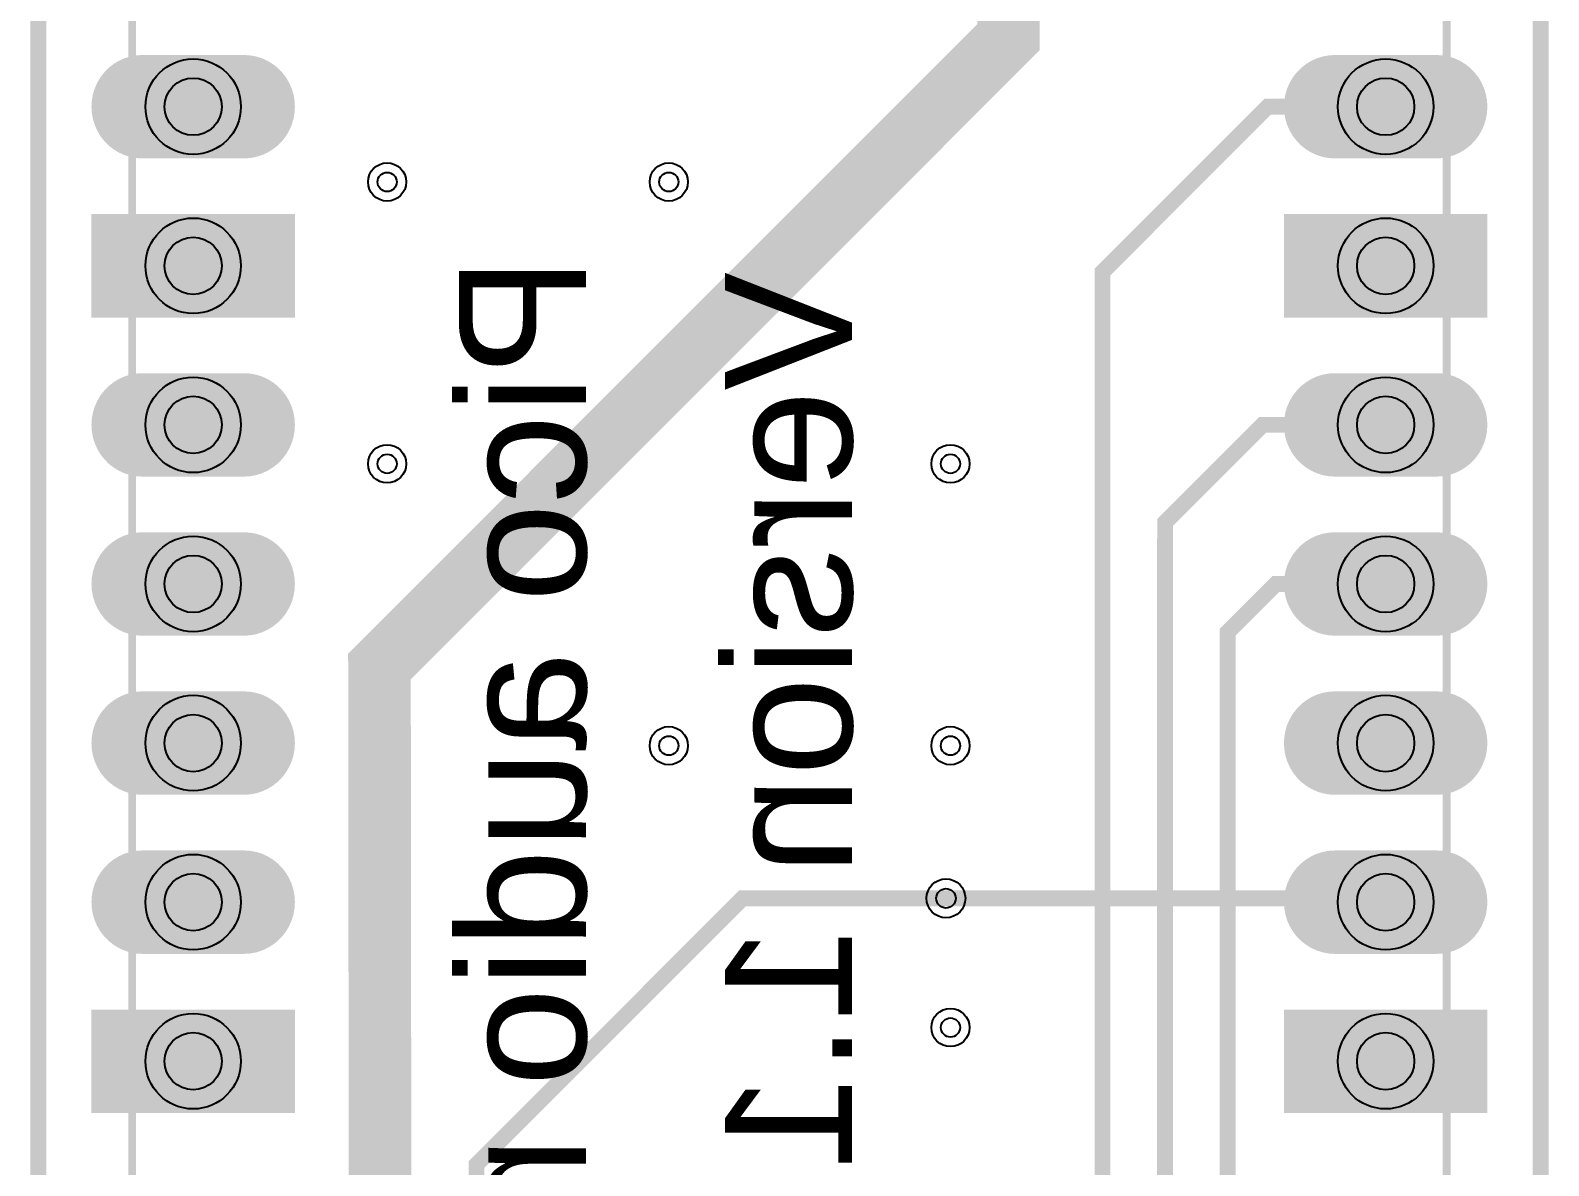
# Model space of a CAD drawing. Header units: millimetres. Extents: x -2 to 26, y -1 to 107.
# Drawn here: x -0.13 to 24.13, y 40.48 to 58.61 of the extents above; entities that cross this region are included whole.
import ezdxf

# ---------------------------------------------------------------- set-up
doc = ezdxf.new("R2010")
doc.units = ezdxf.units.MM
for name, color, linetype, true_color in [('BoardOutLine', 7, 'Continuous', 0xff00ff), ('BottomLayer', 7, 'Continuous', 0x0000ff), ('BottomSolderMaskLayer', 7, 'Continuous', 0xaa00ff), ('Hole', 7, 'Continuous', 0x222222), ('Multi-Layer', 7, 'Continuous', 0xc0c0c0), ('TopLayer', 7, 'Continuous', 0xff0000), ('TopPasteMaskLayer', 7, 'Continuous', 0x808080), ('TopSilkLayer', 7, 'Continuous', 0xffcc00), ('TopSolderMaskLayer', 7, 'Continuous', 0x800080)]:
    doc.layers.add(name, color=color, linetype=linetype, true_color=true_color)
doc.styles.get("Standard").update_dxf_attribs({"font": 'arial.ttf'})

msp = doc.modelspace()

# ---------------------------------------------------------------- hatches: boundary and pattern name
at = {"layer": 'BottomSolderMaskLayer'}
for points in [[(1.712, 57.389, 1), (3.236, 57.389, 1)], [(20.762, 57.389, 1), (22.286, 57.389, 1)], [(1.712, 54.849, 1), (3.236, 54.849, 1)], [(20.762, 54.849, 1), (22.286, 54.849, 1)], [(1.712, 52.309, 1), (3.236, 52.309, 1)], [(20.762, 52.309, 1), (22.286, 52.309, 1)], [(1.712, 49.769, 1), (3.236, 49.769, 1)], [(20.762, 49.769, 1), (22.286, 49.769, 1)], [(1.712, 47.229, 1), (3.236, 47.229, 1)], [(20.762, 47.229, 1), (22.286, 47.229, 1)], [(1.712, 44.689, 1), (3.236, 44.689, 1)], [(20.762, 44.689, 1), (22.286, 44.689, 1)], [(1.712, 42.149, 1), (3.236, 42.149, 1)], [(20.762, 42.149, 1), (22.286, 42.149, 1)]]:
    msp.add_hatch(color=256, dxfattribs=at).paths.add_polyline_path(points)
at = {"layer": 'Multi-Layer'}
for points in [[(1.712, 57.389, 1), (3.236, 57.389, 1)], [(20.762, 57.389, 1), (22.286, 57.389, 1)], [(1.712, 54.849, 1), (3.236, 54.849, 1)], [(20.762, 54.849, 1), (22.286, 54.849, 1)], [(1.712, 52.309, 1), (3.236, 52.309, 1)], [(20.762, 52.309, 1), (22.286, 52.309, 1)], [(1.712, 49.769, 1), (3.236, 49.769, 1)], [(20.762, 49.769, 1), (22.286, 49.769, 1)], [(1.712, 47.229, 1), (3.236, 47.229, 1)], [(20.762, 47.229, 1), (22.286, 47.229, 1)], [(1.712, 44.689, 1), (3.236, 44.689, 1)], [(20.762, 44.689, 1), (22.286, 44.689, 1)], [(1.712, 42.149, 1), (3.236, 42.149, 1)], [(20.762, 42.149, 1), (22.286, 42.149, 1)]]:
    msp.add_hatch(color=256, dxfattribs=at).paths.add_polyline_path(points)
at = {"layer": 'TopLayer'}
for points in [[(1.674, 56.589), (1.578, 56.595), (1.483, 56.612), (1.39, 56.641), (1.302, 56.68), (1.219, 56.731), (1.144, 56.79), (1.075, 56.858), (1.015, 56.934), (0.966, 57.017), (0.926, 57.105), (0.897, 57.197), (0.88, 57.292), (0.874, 57.389), (0.874, 57.389), (0.88, 57.485), (0.897, 57.58), (0.926, 57.673), (0.966, 57.761), (1.015, 57.843), (1.075, 57.919), (1.144, 57.988), (1.219, 58.047), (1.302, 58.097), (1.39, 58.137), (1.483, 58.166), (1.578, 58.183), (1.674, 58.189), (3.274, 58.189), (3.37, 58.183), (3.465, 58.166), (3.558, 58.137), (3.646, 58.097), (3.728, 58.047), (3.804, 57.988), (3.873, 57.919), (3.932, 57.843), (3.982, 57.761), (4.022, 57.673), (4.051, 57.58), (4.068, 57.485), (4.074, 57.389), (4.074, 57.389), (4.068, 57.292), (4.051, 57.197), (4.022, 57.105), (3.982, 57.017), (3.932, 56.934), (3.873, 56.858), (3.804, 56.79), (3.728, 56.731), (3.646, 56.68), (3.558, 56.641), (3.465, 56.612), (3.37, 56.595), (3.274, 56.589)], [(20.724, 56.589), (20.628, 56.595), (20.533, 56.612), (20.44, 56.641), (20.352, 56.68), (20.269, 56.731), (20.194, 56.79), (20.125, 56.858), (20.066, 56.934), (20.015, 57.017), (19.976, 57.105), (19.947, 57.197), (19.93, 57.292), (19.924, 57.389), (19.924, 57.389), (19.93, 57.485), (19.947, 57.58), (19.976, 57.673), (20.015, 57.761), (20.066, 57.843), (20.125, 57.919), (20.194, 57.988), (20.269, 58.047), (20.352, 58.097), (20.44, 58.137), (20.533, 58.166), (20.628, 58.183), (20.724, 58.189), (22.324, 58.189), (22.42, 58.183), (22.515, 58.166), (22.608, 58.137), (22.696, 58.097), (22.779, 58.047), (22.854, 57.988), (22.923, 57.919), (22.982, 57.843), (23.032, 57.761), (23.072, 57.673), (23.101, 57.58), (23.118, 57.485), (23.124, 57.389), (23.124, 57.389), (23.118, 57.292), (23.101, 57.197), (23.072, 57.105), (23.032, 57.017), (22.982, 56.934), (22.923, 56.858), (22.854, 56.79), (22.779, 56.731), (22.696, 56.68), (22.608, 56.641), (22.515, 56.612), (22.42, 56.595), (22.324, 56.589)], [(0.874, 54.049), (0.874, 55.649), (4.074, 55.649), (4.074, 54.049)], [(19.924, 54.049), (19.924, 55.649), (23.124, 55.649), (23.124, 54.049)], [(1.674, 51.509), (1.578, 51.515), (1.483, 51.532), (1.39, 51.561), (1.302, 51.6), (1.219, 51.65), (1.144, 51.71), (1.075, 51.778), (1.015, 51.854), (0.966, 51.937), (0.926, 52.025), (0.897, 52.117), (0.88, 52.212), (0.874, 52.309), (0.874, 52.309), (0.88, 52.405), (0.897, 52.5), (0.926, 52.593), (0.966, 52.681), (1.015, 52.763), (1.075, 52.839), (1.144, 52.908), (1.219, 52.967), (1.302, 53.017), (1.39, 53.057), (1.483, 53.086), (1.578, 53.103), (1.674, 53.109), (3.274, 53.109), (3.37, 53.103), (3.465, 53.086), (3.558, 53.057), (3.646, 53.017), (3.728, 52.967), (3.804, 52.908), (3.873, 52.839), (3.932, 52.763), (3.982, 52.681), (4.022, 52.593), (4.051, 52.5), (4.068, 52.405), (4.074, 52.309), (4.074, 52.309), (4.068, 52.212), (4.051, 52.117), (4.022, 52.025), (3.982, 51.937), (3.932, 51.854), (3.873, 51.778), (3.804, 51.71), (3.728, 51.65), (3.646, 51.6), (3.558, 51.561), (3.465, 51.532), (3.37, 51.515), (3.274, 51.509)], [(20.724, 51.509), (20.628, 51.515), (20.533, 51.532), (20.44, 51.561), (20.352, 51.6), (20.269, 51.65), (20.194, 51.71), (20.125, 51.778), (20.066, 51.854), (20.015, 51.937), (19.976, 52.025), (19.947, 52.117), (19.93, 52.212), (19.924, 52.309), (19.924, 52.309), (19.93, 52.405), (19.947, 52.5), (19.976, 52.593), (20.015, 52.681), (20.066, 52.763), (20.125, 52.839), (20.194, 52.908), (20.269, 52.967), (20.352, 53.017), (20.44, 53.057), (20.533, 53.086), (20.628, 53.103), (20.724, 53.109), (22.324, 53.109), (22.42, 53.103), (22.515, 53.086), (22.608, 53.057), (22.696, 53.017), (22.779, 52.967), (22.854, 52.908), (22.923, 52.839), (22.982, 52.763), (23.032, 52.681), (23.072, 52.593), (23.101, 52.5), (23.118, 52.405), (23.124, 52.309), (23.124, 52.309), (23.118, 52.212), (23.101, 52.117), (23.072, 52.025), (23.032, 51.937), (22.982, 51.854), (22.923, 51.778), (22.854, 51.71), (22.779, 51.65), (22.696, 51.6), (22.608, 51.561), (22.515, 51.532), (22.42, 51.515), (22.324, 51.509)], [(1.674, 48.969), (1.578, 48.975), (1.483, 48.992), (1.39, 49.021), (1.302, 49.06), (1.219, 49.11), (1.144, 49.17), (1.075, 49.238), (1.015, 49.314), (0.966, 49.397), (0.926, 49.485), (0.897, 49.577), (0.88, 49.672), (0.874, 49.769), (0.874, 49.769), (0.88, 49.865), (0.897, 49.96), (0.926, 50.053), (0.966, 50.141), (1.015, 50.223), (1.075, 50.299), (1.144, 50.368), (1.219, 50.427), (1.302, 50.477), (1.39, 50.517), (1.483, 50.546), (1.578, 50.563), (1.674, 50.569), (3.274, 50.569), (3.37, 50.563), (3.465, 50.546), (3.558, 50.517), (3.646, 50.477), (3.728, 50.427), (3.804, 50.368), (3.873, 50.299), (3.932, 50.223), (3.982, 50.141), (4.022, 50.053), (4.051, 49.96), (4.068, 49.865), (4.074, 49.769), (4.074, 49.769), (4.068, 49.672), (4.051, 49.577), (4.022, 49.485), (3.982, 49.397), (3.932, 49.314), (3.873, 49.238), (3.804, 49.17), (3.728, 49.11), (3.646, 49.06), (3.558, 49.021), (3.465, 48.992), (3.37, 48.975), (3.274, 48.969)], [(20.724, 48.969), (20.628, 48.975), (20.533, 48.992), (20.44, 49.021), (20.352, 49.06), (20.269, 49.11), (20.194, 49.17), (20.125, 49.238), (20.066, 49.314), (20.015, 49.397), (19.976, 49.485), (19.947, 49.577), (19.93, 49.672), (19.924, 49.769), (19.924, 49.769), (19.93, 49.865), (19.947, 49.96), (19.976, 50.053), (20.015, 50.141), (20.066, 50.223), (20.125, 50.299), (20.194, 50.368), (20.269, 50.427), (20.352, 50.477), (20.44, 50.517), (20.533, 50.546), (20.628, 50.563), (20.724, 50.569), (22.324, 50.569), (22.42, 50.563), (22.515, 50.546), (22.608, 50.517), (22.696, 50.477), (22.779, 50.427), (22.854, 50.368), (22.923, 50.299), (22.982, 50.223), (23.032, 50.141), (23.072, 50.053), (23.101, 49.96), (23.118, 49.865), (23.124, 49.769), (23.124, 49.769), (23.118, 49.672), (23.101, 49.577), (23.072, 49.485), (23.032, 49.397), (22.982, 49.314), (22.923, 49.238), (22.854, 49.17), (22.779, 49.11), (22.696, 49.06), (22.608, 49.021), (22.515, 48.992), (22.42, 48.975), (22.324, 48.969)], [(1.674, 46.429), (1.578, 46.435), (1.483, 46.452), (1.39, 46.481), (1.302, 46.52), (1.219, 46.57), (1.144, 46.63), (1.075, 46.698), (1.015, 46.774), (0.966, 46.857), (0.926, 46.945), (0.897, 47.037), (0.88, 47.132), (0.874, 47.229), (0.874, 47.229), (0.88, 47.325), (0.897, 47.42), (0.926, 47.513), (0.966, 47.601), (1.015, 47.683), (1.075, 47.759), (1.144, 47.828), (1.219, 47.887), (1.302, 47.937), (1.39, 47.977), (1.483, 48.006), (1.578, 48.023), (1.674, 48.029), (3.274, 48.029), (3.37, 48.023), (3.465, 48.006), (3.558, 47.977), (3.646, 47.937), (3.728, 47.887), (3.804, 47.828), (3.873, 47.759), (3.932, 47.683), (3.982, 47.601), (4.022, 47.513), (4.051, 47.42), (4.068, 47.325), (4.074, 47.229), (4.074, 47.229), (4.068, 47.132), (4.051, 47.037), (4.022, 46.945), (3.982, 46.857), (3.932, 46.774), (3.873, 46.698), (3.804, 46.63), (3.728, 46.57), (3.646, 46.52), (3.558, 46.481), (3.465, 46.452), (3.37, 46.435), (3.274, 46.429)], [(20.724, 46.429), (20.628, 46.435), (20.533, 46.452), (20.44, 46.481), (20.352, 46.52), (20.269, 46.57), (20.194, 46.63), (20.125, 46.698), (20.066, 46.774), (20.015, 46.857), (19.976, 46.945), (19.947, 47.037), (19.93, 47.132), (19.924, 47.229), (19.924, 47.229), (19.93, 47.325), (19.947, 47.42), (19.976, 47.513), (20.015, 47.601), (20.066, 47.683), (20.125, 47.759), (20.194, 47.828), (20.269, 47.887), (20.352, 47.937), (20.44, 47.977), (20.533, 48.006), (20.628, 48.023), (20.724, 48.029), (22.324, 48.029), (22.42, 48.023), (22.515, 48.006), (22.608, 47.977), (22.696, 47.937), (22.779, 47.887), (22.854, 47.828), (22.923, 47.759), (22.982, 47.683), (23.032, 47.601), (23.072, 47.513), (23.101, 47.42), (23.118, 47.325), (23.124, 47.229), (23.124, 47.229), (23.118, 47.132), (23.101, 47.037), (23.072, 46.945), (23.032, 46.857), (22.982, 46.774), (22.923, 46.698), (22.854, 46.63), (22.779, 46.57), (22.696, 46.52), (22.608, 46.481), (22.515, 46.452), (22.42, 46.435), (22.324, 46.429)], [(1.674, 43.889), (1.578, 43.895), (1.483, 43.912), (1.39, 43.941), (1.302, 43.98), (1.219, 44.03), (1.144, 44.09), (1.075, 44.158), (1.015, 44.234), (0.966, 44.317), (0.926, 44.405), (0.897, 44.497), (0.88, 44.592), (0.874, 44.689), (0.874, 44.689), (0.88, 44.785), (0.897, 44.88), (0.926, 44.973), (0.966, 45.061), (1.015, 45.143), (1.075, 45.219), (1.144, 45.288), (1.219, 45.347), (1.302, 45.397), (1.39, 45.437), (1.483, 45.466), (1.578, 45.483), (1.674, 45.489), (3.274, 45.489), (3.37, 45.483), (3.465, 45.466), (3.558, 45.437), (3.646, 45.397), (3.728, 45.347), (3.804, 45.288), (3.873, 45.219), (3.932, 45.143), (3.982, 45.061), (4.022, 44.973), (4.051, 44.88), (4.068, 44.785), (4.074, 44.689), (4.074, 44.689), (4.068, 44.592), (4.051, 44.497), (4.022, 44.405), (3.982, 44.317), (3.932, 44.234), (3.873, 44.158), (3.804, 44.09), (3.728, 44.03), (3.646, 43.98), (3.558, 43.941), (3.465, 43.912), (3.37, 43.895), (3.274, 43.889)], [(20.724, 43.889), (20.628, 43.895), (20.533, 43.912), (20.44, 43.941), (20.352, 43.98), (20.269, 44.03), (20.194, 44.09), (20.125, 44.158), (20.066, 44.234), (20.015, 44.317), (19.976, 44.405), (19.947, 44.497), (19.93, 44.592), (19.924, 44.689), (19.924, 44.689), (19.93, 44.785), (19.947, 44.88), (19.976, 44.973), (20.015, 45.061), (20.066, 45.143), (20.125, 45.219), (20.194, 45.288), (20.269, 45.347), (20.352, 45.397), (20.44, 45.437), (20.533, 45.466), (20.628, 45.483), (20.724, 45.489), (22.324, 45.489), (22.42, 45.483), (22.515, 45.466), (22.608, 45.437), (22.696, 45.397), (22.779, 45.347), (22.854, 45.288), (22.923, 45.219), (22.982, 45.143), (23.032, 45.061), (23.072, 44.973), (23.101, 44.88), (23.118, 44.785), (23.124, 44.689), (23.124, 44.689), (23.118, 44.592), (23.101, 44.497), (23.072, 44.405), (23.032, 44.317), (22.982, 44.234), (22.923, 44.158), (22.854, 44.09), (22.779, 44.03), (22.696, 43.98), (22.608, 43.941), (22.515, 43.912), (22.42, 43.895), (22.324, 43.889)], [(0.874, 41.349), (0.874, 42.949), (4.074, 42.949), (4.074, 41.349)], [(19.924, 41.349), (19.924, 42.949), (23.124, 42.949), (23.124, 41.349)]]:
    msp.add_hatch(color=256, dxfattribs=at).paths.add_polyline_path(points)
at = {"layer": 'TopPasteMaskLayer'}
for points in [[(1.674, 56.589), (1.578, 56.595), (1.483, 56.612), (1.39, 56.641), (1.302, 56.68), (1.219, 56.731), (1.144, 56.79), (1.075, 56.858), (1.015, 56.934), (0.966, 57.017), (0.926, 57.105), (0.897, 57.197), (0.88, 57.292), (0.874, 57.389), (0.874, 57.389), (0.88, 57.485), (0.897, 57.58), (0.926, 57.673), (0.966, 57.761), (1.015, 57.843), (1.075, 57.919), (1.144, 57.988), (1.219, 58.047), (1.302, 58.097), (1.39, 58.137), (1.483, 58.166), (1.578, 58.183), (1.674, 58.189), (3.274, 58.189), (3.37, 58.183), (3.465, 58.166), (3.558, 58.137), (3.646, 58.097), (3.728, 58.047), (3.804, 57.988), (3.873, 57.919), (3.932, 57.843), (3.982, 57.761), (4.022, 57.673), (4.051, 57.58), (4.068, 57.485), (4.074, 57.389), (4.074, 57.389), (4.068, 57.292), (4.051, 57.197), (4.022, 57.105), (3.982, 57.017), (3.932, 56.934), (3.873, 56.858), (3.804, 56.79), (3.728, 56.731), (3.646, 56.68), (3.558, 56.641), (3.465, 56.612), (3.37, 56.595), (3.274, 56.589)], [(20.724, 56.589), (20.628, 56.595), (20.533, 56.612), (20.44, 56.641), (20.352, 56.68), (20.269, 56.731), (20.194, 56.79), (20.125, 56.858), (20.066, 56.934), (20.015, 57.017), (19.976, 57.105), (19.947, 57.197), (19.93, 57.292), (19.924, 57.389), (19.924, 57.389), (19.93, 57.485), (19.947, 57.58), (19.976, 57.673), (20.015, 57.761), (20.066, 57.843), (20.125, 57.919), (20.194, 57.988), (20.269, 58.047), (20.352, 58.097), (20.44, 58.137), (20.533, 58.166), (20.628, 58.183), (20.724, 58.189), (22.324, 58.189), (22.42, 58.183), (22.515, 58.166), (22.608, 58.137), (22.696, 58.097), (22.779, 58.047), (22.854, 57.988), (22.923, 57.919), (22.982, 57.843), (23.032, 57.761), (23.072, 57.673), (23.101, 57.58), (23.118, 57.485), (23.124, 57.389), (23.124, 57.389), (23.118, 57.292), (23.101, 57.197), (23.072, 57.105), (23.032, 57.017), (22.982, 56.934), (22.923, 56.858), (22.854, 56.79), (22.779, 56.731), (22.696, 56.68), (22.608, 56.641), (22.515, 56.612), (22.42, 56.595), (22.324, 56.589)], [(0.874, 54.049), (0.874, 55.649), (4.074, 55.649), (4.074, 54.049)], [(19.924, 54.049), (19.924, 55.649), (23.124, 55.649), (23.124, 54.049)], [(1.674, 51.509), (1.578, 51.515), (1.483, 51.532), (1.39, 51.561), (1.302, 51.6), (1.219, 51.65), (1.144, 51.71), (1.075, 51.778), (1.015, 51.854), (0.966, 51.937), (0.926, 52.025), (0.897, 52.117), (0.88, 52.212), (0.874, 52.309), (0.874, 52.309), (0.88, 52.405), (0.897, 52.5), (0.926, 52.593), (0.966, 52.681), (1.015, 52.763), (1.075, 52.839), (1.144, 52.908), (1.219, 52.967), (1.302, 53.017), (1.39, 53.057), (1.483, 53.086), (1.578, 53.103), (1.674, 53.109), (3.274, 53.109), (3.37, 53.103), (3.465, 53.086), (3.558, 53.057), (3.646, 53.017), (3.728, 52.967), (3.804, 52.908), (3.873, 52.839), (3.932, 52.763), (3.982, 52.681), (4.022, 52.593), (4.051, 52.5), (4.068, 52.405), (4.074, 52.309), (4.074, 52.309), (4.068, 52.212), (4.051, 52.117), (4.022, 52.025), (3.982, 51.937), (3.932, 51.854), (3.873, 51.778), (3.804, 51.71), (3.728, 51.65), (3.646, 51.6), (3.558, 51.561), (3.465, 51.532), (3.37, 51.515), (3.274, 51.509)], [(20.724, 51.509), (20.628, 51.515), (20.533, 51.532), (20.44, 51.561), (20.352, 51.6), (20.269, 51.65), (20.194, 51.71), (20.125, 51.778), (20.066, 51.854), (20.015, 51.937), (19.976, 52.025), (19.947, 52.117), (19.93, 52.212), (19.924, 52.309), (19.924, 52.309), (19.93, 52.405), (19.947, 52.5), (19.976, 52.593), (20.015, 52.681), (20.066, 52.763), (20.125, 52.839), (20.194, 52.908), (20.269, 52.967), (20.352, 53.017), (20.44, 53.057), (20.533, 53.086), (20.628, 53.103), (20.724, 53.109), (22.324, 53.109), (22.42, 53.103), (22.515, 53.086), (22.608, 53.057), (22.696, 53.017), (22.779, 52.967), (22.854, 52.908), (22.923, 52.839), (22.982, 52.763), (23.032, 52.681), (23.072, 52.593), (23.101, 52.5), (23.118, 52.405), (23.124, 52.309), (23.124, 52.309), (23.118, 52.212), (23.101, 52.117), (23.072, 52.025), (23.032, 51.937), (22.982, 51.854), (22.923, 51.778), (22.854, 51.71), (22.779, 51.65), (22.696, 51.6), (22.608, 51.561), (22.515, 51.532), (22.42, 51.515), (22.324, 51.509)], [(1.674, 48.969), (1.578, 48.975), (1.483, 48.992), (1.39, 49.021), (1.302, 49.06), (1.219, 49.11), (1.144, 49.17), (1.075, 49.238), (1.015, 49.314), (0.966, 49.397), (0.926, 49.485), (0.897, 49.577), (0.88, 49.672), (0.874, 49.769), (0.874, 49.769), (0.88, 49.865), (0.897, 49.96), (0.926, 50.053), (0.966, 50.141), (1.015, 50.223), (1.075, 50.299), (1.144, 50.368), (1.219, 50.427), (1.302, 50.477), (1.39, 50.517), (1.483, 50.546), (1.578, 50.563), (1.674, 50.569), (3.274, 50.569), (3.37, 50.563), (3.465, 50.546), (3.558, 50.517), (3.646, 50.477), (3.728, 50.427), (3.804, 50.368), (3.873, 50.299), (3.932, 50.223), (3.982, 50.141), (4.022, 50.053), (4.051, 49.96), (4.068, 49.865), (4.074, 49.769), (4.074, 49.769), (4.068, 49.672), (4.051, 49.577), (4.022, 49.485), (3.982, 49.397), (3.932, 49.314), (3.873, 49.238), (3.804, 49.17), (3.728, 49.11), (3.646, 49.06), (3.558, 49.021), (3.465, 48.992), (3.37, 48.975), (3.274, 48.969)], [(20.724, 48.969), (20.628, 48.975), (20.533, 48.992), (20.44, 49.021), (20.352, 49.06), (20.269, 49.11), (20.194, 49.17), (20.125, 49.238), (20.066, 49.314), (20.015, 49.397), (19.976, 49.485), (19.947, 49.577), (19.93, 49.672), (19.924, 49.769), (19.924, 49.769), (19.93, 49.865), (19.947, 49.96), (19.976, 50.053), (20.015, 50.141), (20.066, 50.223), (20.125, 50.299), (20.194, 50.368), (20.269, 50.427), (20.352, 50.477), (20.44, 50.517), (20.533, 50.546), (20.628, 50.563), (20.724, 50.569), (22.324, 50.569), (22.42, 50.563), (22.515, 50.546), (22.608, 50.517), (22.696, 50.477), (22.779, 50.427), (22.854, 50.368), (22.923, 50.299), (22.982, 50.223), (23.032, 50.141), (23.072, 50.053), (23.101, 49.96), (23.118, 49.865), (23.124, 49.769), (23.124, 49.769), (23.118, 49.672), (23.101, 49.577), (23.072, 49.485), (23.032, 49.397), (22.982, 49.314), (22.923, 49.238), (22.854, 49.17), (22.779, 49.11), (22.696, 49.06), (22.608, 49.021), (22.515, 48.992), (22.42, 48.975), (22.324, 48.969)], [(1.674, 46.429), (1.578, 46.435), (1.483, 46.452), (1.39, 46.481), (1.302, 46.52), (1.219, 46.57), (1.144, 46.63), (1.075, 46.698), (1.015, 46.774), (0.966, 46.857), (0.926, 46.945), (0.897, 47.037), (0.88, 47.132), (0.874, 47.229), (0.874, 47.229), (0.88, 47.325), (0.897, 47.42), (0.926, 47.513), (0.966, 47.601), (1.015, 47.683), (1.075, 47.759), (1.144, 47.828), (1.219, 47.887), (1.302, 47.937), (1.39, 47.977), (1.483, 48.006), (1.578, 48.023), (1.674, 48.029), (3.274, 48.029), (3.37, 48.023), (3.465, 48.006), (3.558, 47.977), (3.646, 47.937), (3.728, 47.887), (3.804, 47.828), (3.873, 47.759), (3.932, 47.683), (3.982, 47.601), (4.022, 47.513), (4.051, 47.42), (4.068, 47.325), (4.074, 47.229), (4.074, 47.229), (4.068, 47.132), (4.051, 47.037), (4.022, 46.945), (3.982, 46.857), (3.932, 46.774), (3.873, 46.698), (3.804, 46.63), (3.728, 46.57), (3.646, 46.52), (3.558, 46.481), (3.465, 46.452), (3.37, 46.435), (3.274, 46.429)], [(20.724, 46.429), (20.628, 46.435), (20.533, 46.452), (20.44, 46.481), (20.352, 46.52), (20.269, 46.57), (20.194, 46.63), (20.125, 46.698), (20.066, 46.774), (20.015, 46.857), (19.976, 46.945), (19.947, 47.037), (19.93, 47.132), (19.924, 47.229), (19.924, 47.229), (19.93, 47.325), (19.947, 47.42), (19.976, 47.513), (20.015, 47.601), (20.066, 47.683), (20.125, 47.759), (20.194, 47.828), (20.269, 47.887), (20.352, 47.937), (20.44, 47.977), (20.533, 48.006), (20.628, 48.023), (20.724, 48.029), (22.324, 48.029), (22.42, 48.023), (22.515, 48.006), (22.608, 47.977), (22.696, 47.937), (22.779, 47.887), (22.854, 47.828), (22.923, 47.759), (22.982, 47.683), (23.032, 47.601), (23.072, 47.513), (23.101, 47.42), (23.118, 47.325), (23.124, 47.229), (23.124, 47.229), (23.118, 47.132), (23.101, 47.037), (23.072, 46.945), (23.032, 46.857), (22.982, 46.774), (22.923, 46.698), (22.854, 46.63), (22.779, 46.57), (22.696, 46.52), (22.608, 46.481), (22.515, 46.452), (22.42, 46.435), (22.324, 46.429)], [(1.674, 43.889), (1.578, 43.895), (1.483, 43.912), (1.39, 43.941), (1.302, 43.98), (1.219, 44.03), (1.144, 44.09), (1.075, 44.158), (1.015, 44.234), (0.966, 44.317), (0.926, 44.405), (0.897, 44.497), (0.88, 44.592), (0.874, 44.689), (0.874, 44.689), (0.88, 44.785), (0.897, 44.88), (0.926, 44.973), (0.966, 45.061), (1.015, 45.143), (1.075, 45.219), (1.144, 45.288), (1.219, 45.347), (1.302, 45.397), (1.39, 45.437), (1.483, 45.466), (1.578, 45.483), (1.674, 45.489), (3.274, 45.489), (3.37, 45.483), (3.465, 45.466), (3.558, 45.437), (3.646, 45.397), (3.728, 45.347), (3.804, 45.288), (3.873, 45.219), (3.932, 45.143), (3.982, 45.061), (4.022, 44.973), (4.051, 44.88), (4.068, 44.785), (4.074, 44.689), (4.074, 44.689), (4.068, 44.592), (4.051, 44.497), (4.022, 44.405), (3.982, 44.317), (3.932, 44.234), (3.873, 44.158), (3.804, 44.09), (3.728, 44.03), (3.646, 43.98), (3.558, 43.941), (3.465, 43.912), (3.37, 43.895), (3.274, 43.889)], [(20.724, 43.889), (20.628, 43.895), (20.533, 43.912), (20.44, 43.941), (20.352, 43.98), (20.269, 44.03), (20.194, 44.09), (20.125, 44.158), (20.066, 44.234), (20.015, 44.317), (19.976, 44.405), (19.947, 44.497), (19.93, 44.592), (19.924, 44.689), (19.924, 44.689), (19.93, 44.785), (19.947, 44.88), (19.976, 44.973), (20.015, 45.061), (20.066, 45.143), (20.125, 45.219), (20.194, 45.288), (20.269, 45.347), (20.352, 45.397), (20.44, 45.437), (20.533, 45.466), (20.628, 45.483), (20.724, 45.489), (22.324, 45.489), (22.42, 45.483), (22.515, 45.466), (22.608, 45.437), (22.696, 45.397), (22.779, 45.347), (22.854, 45.288), (22.923, 45.219), (22.982, 45.143), (23.032, 45.061), (23.072, 44.973), (23.101, 44.88), (23.118, 44.785), (23.124, 44.689), (23.124, 44.689), (23.118, 44.592), (23.101, 44.497), (23.072, 44.405), (23.032, 44.317), (22.982, 44.234), (22.923, 44.158), (22.854, 44.09), (22.779, 44.03), (22.696, 43.98), (22.608, 43.941), (22.515, 43.912), (22.42, 43.895), (22.324, 43.889)], [(0.874, 41.349), (0.874, 42.949), (4.074, 42.949), (4.074, 41.349)], [(19.924, 41.349), (19.924, 42.949), (23.124, 42.949), (23.124, 41.349)]]:
    msp.add_hatch(color=256, dxfattribs=at).paths.add_polyline_path(points)
at = {"layer": 'TopSolderMaskLayer'}
for points in [[(1.661, 56.563), (1.563, 56.569), (1.467, 56.587), (1.373, 56.617), (1.284, 56.658), (1.2, 56.71), (1.122, 56.771), (1.053, 56.841), (0.992, 56.92), (0.942, 57.005), (0.902, 57.096), (0.872, 57.191), (0.855, 57.289), (0.849, 57.389), (0.849, 57.389), (0.855, 57.488), (0.872, 57.586), (0.902, 57.682), (0.942, 57.773), (0.992, 57.858), (1.053, 57.936), (1.122, 58.007), (1.2, 58.068), (1.284, 58.12), (1.373, 58.161), (1.467, 58.19), (1.563, 58.208), (1.661, 58.214), (3.287, 58.214), (3.385, 58.208), (3.481, 58.19), (3.575, 58.161), (3.664, 58.12), (3.748, 58.068), (3.826, 58.007), (3.895, 57.936), (3.956, 57.858), (4.006, 57.773), (4.047, 57.682), (4.076, 57.586), (4.093, 57.488), (4.099, 57.389), (4.099, 57.389), (4.093, 57.289), (4.076, 57.191), (4.047, 57.096), (4.006, 57.005), (3.956, 56.92), (3.895, 56.841), (3.826, 56.771), (3.748, 56.71), (3.664, 56.658), (3.575, 56.617), (3.481, 56.587), (3.385, 56.569), (3.287, 56.563)], [(20.711, 56.563), (20.613, 56.569), (20.517, 56.587), (20.423, 56.617), (20.334, 56.658), (20.25, 56.71), (20.172, 56.771), (20.103, 56.841), (20.042, 56.92), (19.992, 57.005), (19.951, 57.096), (19.922, 57.191), (19.905, 57.289), (19.899, 57.389), (19.899, 57.389), (19.905, 57.488), (19.922, 57.586), (19.951, 57.682), (19.992, 57.773), (20.042, 57.858), (20.103, 57.936), (20.172, 58.007), (20.25, 58.068), (20.334, 58.12), (20.423, 58.161), (20.517, 58.19), (20.613, 58.208), (20.711, 58.214), (22.337, 58.214), (22.435, 58.208), (22.531, 58.19), (22.625, 58.161), (22.714, 58.12), (22.798, 58.068), (22.876, 58.007), (22.945, 57.936), (23.006, 57.858), (23.056, 57.773), (23.096, 57.682), (23.126, 57.586), (23.143, 57.488), (23.149, 57.389), (23.149, 57.389), (23.143, 57.289), (23.126, 57.191), (23.096, 57.096), (23.056, 57.005), (23.006, 56.92), (22.945, 56.841), (22.876, 56.771), (22.798, 56.71), (22.714, 56.658), (22.625, 56.617), (22.531, 56.587), (22.435, 56.569), (22.337, 56.563)], [(1.712, 57.389, 1), (3.236, 57.389, 1)], [(20.762, 57.389, 1), (22.286, 57.389, 1)], [(0.849, 54.023), (0.849, 55.674), (4.099, 55.674), (4.099, 54.023)], [(1.712, 54.849, 1), (3.236, 54.849, 1)], [(19.899, 54.023), (19.899, 55.674), (23.149, 55.674), (23.149, 54.023)], [(20.762, 54.849, 1), (22.286, 54.849, 1)], [(1.661, 51.483), (1.563, 51.489), (1.467, 51.507), (1.373, 51.537), (1.284, 51.578), (1.2, 51.63), (1.122, 51.691), (1.053, 51.761), (0.992, 51.84), (0.942, 51.925), (0.902, 52.016), (0.872, 52.111), (0.855, 52.209), (0.849, 52.309), (0.849, 52.309), (0.855, 52.408), (0.872, 52.506), (0.902, 52.602), (0.942, 52.693), (0.992, 52.778), (1.053, 52.856), (1.122, 52.927), (1.2, 52.988), (1.284, 53.04), (1.373, 53.081), (1.467, 53.11), (1.563, 53.128), (1.661, 53.134), (3.287, 53.134), (3.385, 53.128), (3.481, 53.11), (3.575, 53.081), (3.664, 53.04), (3.748, 52.988), (3.826, 52.927), (3.895, 52.856), (3.956, 52.778), (4.006, 52.693), (4.047, 52.602), (4.076, 52.506), (4.093, 52.408), (4.099, 52.309), (4.099, 52.309), (4.093, 52.209), (4.076, 52.111), (4.047, 52.016), (4.006, 51.925), (3.956, 51.84), (3.895, 51.761), (3.826, 51.691), (3.748, 51.63), (3.664, 51.578), (3.575, 51.537), (3.481, 51.507), (3.385, 51.489), (3.287, 51.483)], [(20.711, 51.483), (20.613, 51.489), (20.517, 51.507), (20.423, 51.537), (20.334, 51.578), (20.25, 51.63), (20.172, 51.691), (20.103, 51.761), (20.042, 51.84), (19.992, 51.925), (19.951, 52.016), (19.922, 52.111), (19.905, 52.209), (19.899, 52.309), (19.899, 52.309), (19.905, 52.408), (19.922, 52.506), (19.951, 52.602), (19.992, 52.693), (20.042, 52.778), (20.103, 52.856), (20.172, 52.927), (20.25, 52.988), (20.334, 53.04), (20.423, 53.081), (20.517, 53.11), (20.613, 53.128), (20.711, 53.134), (22.337, 53.134), (22.435, 53.128), (22.531, 53.11), (22.625, 53.081), (22.714, 53.04), (22.798, 52.988), (22.876, 52.927), (22.945, 52.856), (23.006, 52.778), (23.056, 52.693), (23.096, 52.602), (23.126, 52.506), (23.143, 52.408), (23.149, 52.309), (23.149, 52.309), (23.143, 52.209), (23.126, 52.111), (23.096, 52.016), (23.056, 51.925), (23.006, 51.84), (22.945, 51.761), (22.876, 51.691), (22.798, 51.63), (22.714, 51.578), (22.625, 51.537), (22.531, 51.507), (22.435, 51.489), (22.337, 51.483)], [(1.712, 52.309, 1), (3.236, 52.309, 1)], [(20.762, 52.309, 1), (22.286, 52.309, 1)], [(1.661, 48.943), (1.563, 48.949), (1.467, 48.967), (1.373, 48.997), (1.284, 49.038), (1.2, 49.09), (1.122, 49.151), (1.053, 49.221), (0.992, 49.3), (0.942, 49.385), (0.902, 49.476), (0.872, 49.571), (0.855, 49.669), (0.849, 49.769), (0.849, 49.769), (0.855, 49.868), (0.872, 49.966), (0.902, 50.062), (0.942, 50.153), (0.992, 50.238), (1.053, 50.316), (1.122, 50.387), (1.2, 50.448), (1.284, 50.5), (1.373, 50.541), (1.467, 50.57), (1.563, 50.588), (1.661, 50.594), (3.287, 50.594), (3.385, 50.588), (3.481, 50.57), (3.575, 50.541), (3.664, 50.5), (3.748, 50.448), (3.826, 50.387), (3.895, 50.316), (3.956, 50.238), (4.006, 50.153), (4.047, 50.062), (4.076, 49.966), (4.093, 49.868), (4.099, 49.769), (4.099, 49.769), (4.093, 49.669), (4.076, 49.571), (4.047, 49.476), (4.006, 49.385), (3.956, 49.3), (3.895, 49.221), (3.826, 49.151), (3.748, 49.09), (3.664, 49.038), (3.575, 48.997), (3.481, 48.967), (3.385, 48.949), (3.287, 48.943)], [(1.712, 49.769, 1), (3.236, 49.769, 1)], [(20.711, 48.943), (20.613, 48.949), (20.517, 48.967), (20.423, 48.997), (20.334, 49.038), (20.25, 49.09), (20.172, 49.151), (20.103, 49.221), (20.042, 49.3), (19.992, 49.385), (19.951, 49.476), (19.922, 49.571), (19.905, 49.669), (19.899, 49.769), (19.899, 49.769), (19.905, 49.868), (19.922, 49.966), (19.951, 50.062), (19.992, 50.153), (20.042, 50.238), (20.103, 50.316), (20.172, 50.387), (20.25, 50.448), (20.334, 50.5), (20.423, 50.541), (20.517, 50.57), (20.613, 50.588), (20.711, 50.594), (22.337, 50.594), (22.435, 50.588), (22.531, 50.57), (22.625, 50.541), (22.714, 50.5), (22.798, 50.448), (22.876, 50.387), (22.945, 50.316), (23.006, 50.238), (23.056, 50.153), (23.096, 50.062), (23.126, 49.966), (23.143, 49.868), (23.149, 49.769), (23.149, 49.769), (23.143, 49.669), (23.126, 49.571), (23.096, 49.476), (23.056, 49.385), (23.006, 49.3), (22.945, 49.221), (22.876, 49.151), (22.798, 49.09), (22.714, 49.038), (22.625, 48.997), (22.531, 48.967), (22.435, 48.949), (22.337, 48.943)], [(20.762, 49.769, 1), (22.286, 49.769, 1)], [(1.661, 46.403), (1.563, 46.409), (1.467, 46.427), (1.373, 46.457), (1.284, 46.498), (1.2, 46.55), (1.122, 46.611), (1.053, 46.681), (0.992, 46.76), (0.942, 46.845), (0.902, 46.936), (0.872, 47.031), (0.855, 47.129), (0.849, 47.229), (0.849, 47.229), (0.855, 47.328), (0.872, 47.426), (0.902, 47.522), (0.942, 47.613), (0.992, 47.698), (1.053, 47.776), (1.122, 47.847), (1.2, 47.908), (1.284, 47.96), (1.373, 48.001), (1.467, 48.03), (1.563, 48.048), (1.661, 48.054), (3.287, 48.054), (3.385, 48.048), (3.481, 48.03), (3.575, 48.001), (3.664, 47.96), (3.748, 47.908), (3.826, 47.847), (3.895, 47.776), (3.956, 47.698), (4.006, 47.613), (4.047, 47.522), (4.076, 47.426), (4.093, 47.328), (4.099, 47.229), (4.099, 47.229), (4.093, 47.129), (4.076, 47.031), (4.047, 46.936), (4.006, 46.845), (3.956, 46.76), (3.895, 46.681), (3.826, 46.611), (3.748, 46.55), (3.664, 46.498), (3.575, 46.457), (3.481, 46.427), (3.385, 46.409), (3.287, 46.403)], [(20.711, 46.403), (20.613, 46.409), (20.517, 46.427), (20.423, 46.457), (20.334, 46.498), (20.25, 46.55), (20.172, 46.611), (20.103, 46.681), (20.042, 46.76), (19.992, 46.845), (19.951, 46.936), (19.922, 47.031), (19.905, 47.129), (19.899, 47.229), (19.899, 47.229), (19.905, 47.328), (19.922, 47.426), (19.951, 47.522), (19.992, 47.613), (20.042, 47.698), (20.103, 47.776), (20.172, 47.847), (20.25, 47.908), (20.334, 47.96), (20.423, 48.001), (20.517, 48.03), (20.613, 48.048), (20.711, 48.054), (22.337, 48.054), (22.435, 48.048), (22.531, 48.03), (22.625, 48.001), (22.714, 47.96), (22.798, 47.908), (22.876, 47.847), (22.945, 47.776), (23.006, 47.698), (23.056, 47.613), (23.096, 47.522), (23.126, 47.426), (23.143, 47.328), (23.149, 47.229), (23.149, 47.229), (23.143, 47.129), (23.126, 47.031), (23.096, 46.936), (23.056, 46.845), (23.006, 46.76), (22.945, 46.681), (22.876, 46.611), (22.798, 46.55), (22.714, 46.498), (22.625, 46.457), (22.531, 46.427), (22.435, 46.409), (22.337, 46.403)], [(1.712, 47.229, 1), (3.236, 47.229, 1)], [(20.762, 47.229, 1), (22.286, 47.229, 1)], [(1.661, 43.863), (1.563, 43.869), (1.467, 43.887), (1.373, 43.917), (1.284, 43.958), (1.2, 44.01), (1.122, 44.071), (1.053, 44.141), (0.992, 44.22), (0.942, 44.305), (0.902, 44.396), (0.872, 44.491), (0.855, 44.589), (0.849, 44.689), (0.849, 44.689), (0.855, 44.788), (0.872, 44.886), (0.902, 44.982), (0.942, 45.073), (0.992, 45.158), (1.053, 45.236), (1.122, 45.307), (1.2, 45.368), (1.284, 45.42), (1.373, 45.461), (1.467, 45.49), (1.563, 45.508), (1.661, 45.514), (3.287, 45.514), (3.385, 45.508), (3.481, 45.49), (3.575, 45.461), (3.664, 45.42), (3.748, 45.368), (3.826, 45.307), (3.895, 45.236), (3.956, 45.158), (4.006, 45.073), (4.047, 44.982), (4.076, 44.886), (4.093, 44.788), (4.099, 44.689), (4.099, 44.689), (4.093, 44.589), (4.076, 44.491), (4.047, 44.396), (4.006, 44.305), (3.956, 44.22), (3.895, 44.141), (3.826, 44.071), (3.748, 44.01), (3.664, 43.958), (3.575, 43.917), (3.481, 43.887), (3.385, 43.869), (3.287, 43.863)], [(1.712, 44.689, 1), (3.236, 44.689, 1)], [(20.711, 43.863), (20.613, 43.869), (20.517, 43.887), (20.423, 43.917), (20.334, 43.958), (20.25, 44.01), (20.172, 44.071), (20.103, 44.141), (20.042, 44.22), (19.992, 44.305), (19.951, 44.396), (19.922, 44.491), (19.905, 44.589), (19.899, 44.689), (19.899, 44.689), (19.905, 44.788), (19.922, 44.886), (19.951, 44.982), (19.992, 45.073), (20.042, 45.158), (20.103, 45.236), (20.172, 45.307), (20.25, 45.368), (20.334, 45.42), (20.423, 45.461), (20.517, 45.49), (20.613, 45.508), (20.711, 45.514), (22.337, 45.514), (22.435, 45.508), (22.531, 45.49), (22.625, 45.461), (22.714, 45.42), (22.798, 45.368), (22.876, 45.307), (22.945, 45.236), (23.006, 45.158), (23.056, 45.073), (23.096, 44.982), (23.126, 44.886), (23.143, 44.788), (23.149, 44.689), (23.149, 44.689), (23.143, 44.589), (23.126, 44.491), (23.096, 44.396), (23.056, 44.305), (23.006, 44.22), (22.945, 44.141), (22.876, 44.071), (22.798, 44.01), (22.714, 43.958), (22.625, 43.917), (22.531, 43.887), (22.435, 43.869), (22.337, 43.863)], [(20.762, 44.689, 1), (22.286, 44.689, 1)], [(0.849, 41.323), (0.849, 42.974), (4.099, 42.974), (4.099, 41.323)], [(19.899, 41.323), (19.899, 42.974), (23.149, 42.974), (23.149, 41.323)], [(1.712, 42.149, 1), (3.236, 42.149, 1)], [(20.762, 42.149, 1), (22.286, 42.149, 1)]]:
    msp.add_hatch(color=256, dxfattribs=at).paths.add_polyline_path(points)

# ---------------------------------------------------------------- linework, layer by layer
at = {"layer": 'BoardOutLine', "const_width": 0.254}
for points in [[(0, 1.981), (0, 72)], [(24, 72), (24.001, 1.999)]]:
    msp.add_lwpolyline(points, dxfattribs=at)
at = {"layer": 'BottomLayer', "const_width": 0.254}
msp.add_lwpolyline([(21.524, 44.689), (21.463, 44.75), (14.5, 44.75)], dxfattribs=at)
at = {"layer": 'BottomSolderMaskLayer'}
for centre, radius in [((2.474, 57.389), 0.762), ((21.524, 57.389), 0.762), ((2.474, 57.389), 0.457), ((21.524, 57.389), 0.457), ((2.474, 54.849), 0.762), ((21.524, 54.849), 0.762), ((2.474, 54.849), 0.457), ((21.524, 54.849), 0.457), ((2.474, 52.309), 0.762), ((21.524, 52.309), 0.762), ((2.474, 52.309), 0.457), ((21.524, 52.309), 0.457), ((2.474, 49.769), 0.762), ((21.524, 49.769), 0.762), ((2.474, 49.769), 0.457), ((21.524, 49.769), 0.457), ((2.474, 47.229), 0.762), ((21.524, 47.229), 0.762), ((2.474, 47.229), 0.457), ((21.524, 47.229), 0.457), ((2.474, 44.689), 0.762), ((21.524, 44.689), 0.762), ((2.474, 44.689), 0.457), ((21.524, 44.689), 0.457), ((2.474, 42.149), 0.762), ((21.524, 42.149), 0.762), ((2.474, 42.149), 0.457), ((21.524, 42.149), 0.457)]:
    msp.add_circle(centre, radius, dxfattribs=at)
at = {"layer": 'Hole'}
for centre, radius in [((5.572, 56.187), 0.153), ((10.072, 56.187), 0.153), ((5.572, 51.687), 0.153), ((14.572, 51.687), 0.153), ((10.072, 47.187), 0.153), ((14.572, 47.187), 0.153), ((14.5, 44.75), 0.155), ((14.572, 42.687), 0.153)]:
    msp.add_circle(centre, radius, dxfattribs=at)
at = {"layer": 'Multi-Layer'}
for centre, radius in [((2.474, 57.389), 0.762), ((21.524, 57.389), 0.762), ((2.474, 57.389), 0.457), ((21.524, 57.389), 0.457), ((5.572, 56.187), 0.305), ((10.072, 56.187), 0.305), ((2.474, 54.849), 0.762), ((21.524, 54.849), 0.762), ((2.474, 54.849), 0.457), ((21.524, 54.849), 0.457), ((2.474, 52.309), 0.762), ((21.524, 52.309), 0.762), ((2.474, 52.309), 0.457), ((21.524, 52.309), 0.457), ((5.572, 51.687), 0.305), ((14.572, 51.687), 0.305), ((2.474, 49.769), 0.762), ((21.524, 49.769), 0.762), ((2.474, 49.769), 0.457), ((21.524, 49.769), 0.457), ((2.474, 47.229), 0.762), ((21.524, 47.229), 0.762), ((2.474, 47.229), 0.457), ((21.524, 47.229), 0.457), ((10.072, 47.187), 0.305), ((14.572, 47.187), 0.305), ((2.474, 44.689), 0.762), ((21.524, 44.689), 0.762), ((2.474, 44.689), 0.457), ((21.524, 44.689), 0.457), ((14.5, 44.75), 0.31), ((14.572, 42.687), 0.305), ((2.474, 42.149), 0.762), ((21.524, 42.149), 0.762), ((2.474, 42.149), 0.457), ((21.524, 42.149), 0.457)]:
    msp.add_circle(centre, radius, dxfattribs=at)
at = {"layer": 'TopLayer'}
for points, const_width in [([(18.999, 70.099), (15.499, 66.599), (15.499, 58.499), (5.45, 48.45), (5.48, 20.5)], 1), ([(17, 13.024), (17, 54.75), (19.639, 57.389), (21.524, 57.389)], 0.254), ([(18.001, 50.5), (18.001, 50.752), (19.558, 52.309), (21.524, 52.309)], 0.254), ([(13.5, 10.747), (16.749, 10.747), (18.001, 11.999), (18, 50.5)], 0.254), ([(21.524, 49.769), (19.769, 49.769), (18.999, 48.999), (18.999, 21.25)], 0.254), ([(8.019, 20.5), (7, 21.519), (7, 40.5), (11.25, 44.75), (14.501, 44.75)], 0.254)]:
    msp.add_lwpolyline(points, dxfattribs=dict(at, const_width=const_width))
at = {"layer": 'TopSilkLayer', "const_width": 0.127}
msp.add_lwpolyline([(1.499, 73.999), (7.999, 73.999), (15.999, 73.999), (22.499, 73.999), (22.499, 22.999), (1.499, 22.999), (1.499, 73.999)], close=True, dxfattribs=at)
at = {"layer": 'TopSolderMaskLayer'}
for centre, radius in [((2.474, 57.389), 0.762), ((21.524, 57.389), 0.762), ((2.474, 57.389), 0.457), ((21.524, 57.389), 0.457), ((2.474, 54.849), 0.762), ((21.524, 54.849), 0.762), ((2.474, 54.849), 0.457), ((21.524, 54.849), 0.457), ((2.474, 52.309), 0.762), ((21.524, 52.309), 0.762), ((2.474, 52.309), 0.457), ((21.524, 52.309), 0.457), ((2.474, 49.769), 0.762), ((21.524, 49.769), 0.762), ((2.474, 49.769), 0.457), ((21.524, 49.769), 0.457), ((2.474, 47.229), 0.762), ((21.524, 47.229), 0.762), ((2.474, 47.229), 0.457), ((21.524, 47.229), 0.457), ((2.474, 44.689), 0.762), ((21.524, 44.689), 0.762), ((2.474, 44.689), 0.457), ((21.524, 44.689), 0.457), ((2.474, 42.149), 0.762), ((21.524, 42.149), 0.762), ((2.474, 42.149), 0.457), ((21.524, 42.149), 0.457)]:
    msp.add_circle(centre, radius, dxfattribs=at)

# ---------------------------------------------------------------- texts
at = {"layer": 'BottomSilkLayer', "text_generation_flag": 2}
for s, p in [('Pico audio maker', (8.75, 55)), ('Version 1.1', (13, 54.75))]:
    msp.add_text(s, height=2.032, rotation=90, dxfattribs=at).set_placement(p)

doc.saveas('drawing.dxf')
